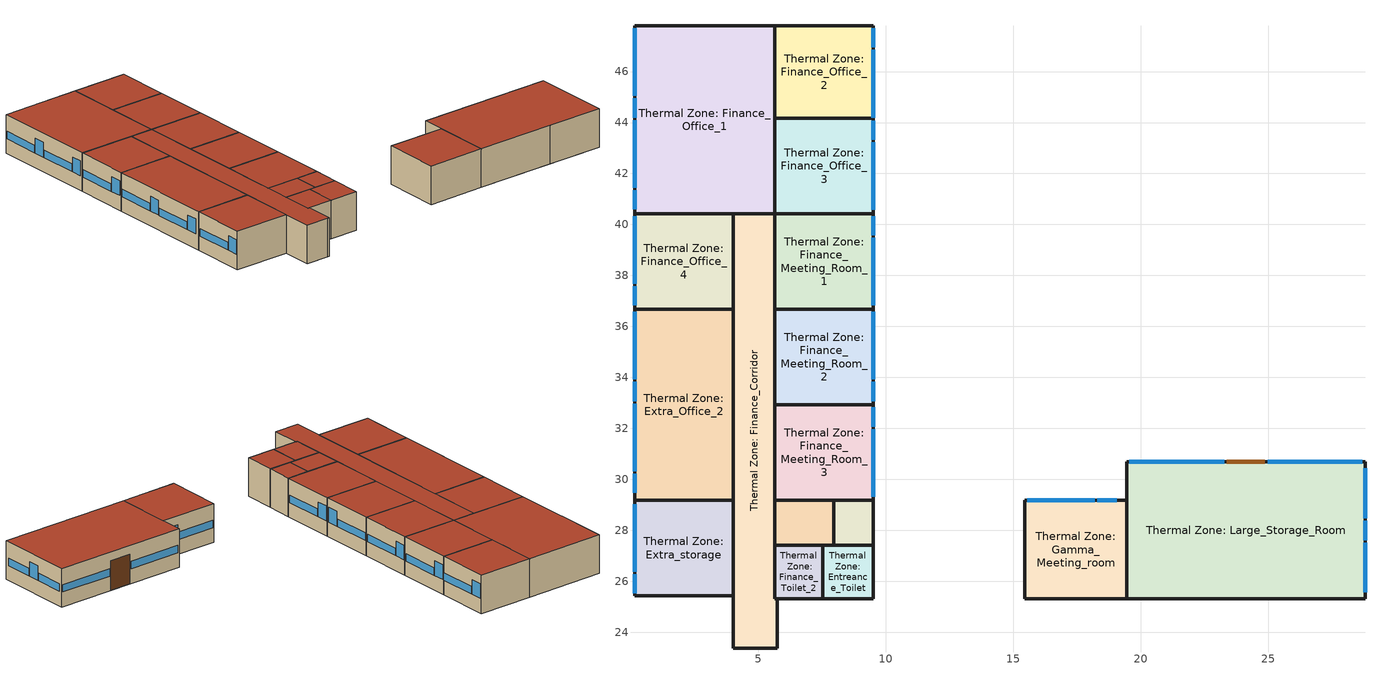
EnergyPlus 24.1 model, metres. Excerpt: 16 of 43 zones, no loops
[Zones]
Thermal Zone: Entreance_Toilet
 floor ground (FloorSeparation_adiabatic): 9.51,27.42 9.51,25.31 7.52,25.31 7.52,27.42 z0
 wall outside (Exterior_Walls): 7.52,25.31 9.51,25.31 9.51,27.42 7.96,27.42 7.52,27.42 7.52,25.31 z0:2.6
 roof outside (Roof): 9.51,25.31 9.51,27.42 7.52,27.42 7.52,25.31 z2.6
Thermal Zone: Extra_Cleaning_Room
 floor ground (FloorSeparation_adiabatic): 9.51,29.17 9.51,27.42 7.96,27.42 7.96,29.17 z0
 wall outside (Exterior_Walls): 9.51,27.42 9.51,29.17 7.96,29.17 7.96,27.42 9.51,27.42 z0:2.6
 roof outside (Roof): 9.51,27.42 9.51,29.17 7.96,29.17 7.96,27.42 z2.6
Thermal Zone: Extra_Office_2
 floor ground (FloorSeparation_adiabatic): 4.01,36.67 4.01,29.17 0.14,29.17 0.14,36.67 z0
 wall outside (Exterior_Walls): 4.01,29.17 4.01,36.67 0.14,36.67 0.14,29.17 4.01,29.17 z0:2.6
 window (ReMoni Windows - Standard Dbl Clr Low Iron 3mm/6mm Air): 0.14,36.57 0.14,33.92 / 0.14,32.97 0.14,30.32 z1:1.5; 0.14,33.82 0.14,33.07 / 0.14,30.22 0.14,29.47 z1:2
 roof outside (Roof): 4.01,29.17 4.01,36.67 0.14,36.67 0.14,29.17 z2.6
Thermal Zone: Extra_storage
 floor ground (FloorSeparation_adiabatic): 4.01,29.17 4.01,25.42 0.14,25.42 0.14,29.17 z0
 wall outside (Exterior_Walls): 4.01,25.42 4.01,29.17 0.14,29.17 0.14,25.42 4.01,25.42 z0:2.6
 window (ReMoni Windows - Standard Dbl Clr Low Iron 3mm/6mm Air): 0.14,26.27 0.14,25.52 z1:2; 0.14,29.02 0.14,26.37 z1:1.5
 roof outside (Roof): 4.01,25.42 4.01,29.17 0.14,29.17 0.14,25.42 z2.6
Thermal Zone: Finance_Corridor
 floor ground (FloorSeparation_adiabatic): 5.64,40.42 5.64,25.31 5.74,25.31 5.74,23.37 4.01,23.37 4.01,40.42 z0
 wall outside (Exterior_Walls): 5.74,25.31 5.64,25.31 5.64,27.42 5.64,29.17 5.64,32.92 5.64,36.67 5.64,40.42 4.01,40.42 4.01,36.67 4.01,29.17 4.01,25.42 4.01,23.37 5.64,23.37 5.74,23.37 5.74,25.31 z0:2.6
 roof outside (Roof): 5.74,23.37 5.74,25.31 5.64,25.31 5.64,40.42 4.01,40.42 4.01,23.37 z2.6
Thermal Zone: Finance_Meeting_Room_1
 floor ground (FloorSeparation_adiabatic): 9.51,40.42 9.51,36.67 5.64,36.67 5.64,40.42 z0
 wall outside (Exterior_Walls): 5.64,40.42 5.64,36.67 9.51,36.67 9.51,40.42 5.64,40.42 z0:2.6
 window (ReMoni Windows - Standard Dbl Clr Low Iron 3mm/6mm Air): 9.51,39.57 9.51,40.32 z1:2; 9.51,36.82 9.51,39.47 z1:1.5
 roof outside (Roof): 9.51,36.67 9.51,40.42 5.64,40.42 5.64,36.67 z2.6
Thermal Zone: Finance_Meeting_Room_2
 floor ground (FloorSeparation_adiabatic): 9.51,36.67 9.51,32.92 5.64,32.92 5.64,36.67 z0
 wall outside (Exterior_Walls): 5.64,36.67 5.64,32.92 9.51,32.92 9.51,36.67 5.64,36.67 z0:2.6
 window (ReMoni Windows - Standard Dbl Clr Low Iron 3mm/6mm Air): 9.51,33.92 9.51,36.57 z1:1.5; 9.51,33.07 9.51,33.82 z1:2
 roof outside (Roof): 9.51,32.92 9.51,36.67 5.64,36.67 5.64,32.92 z2.6
Thermal Zone: Finance_Meeting_Room_3
 floor ground (FloorSeparation_adiabatic): 9.51,32.92 9.51,29.17 5.64,29.17 5.64,32.92 z0
 wall outside (Exterior_Walls): 5.64,32.92 5.64,29.17 7.96,29.17 9.51,29.17 9.51,32.92 5.64,32.92 z0:2.6
 window (ReMoni Windows - Standard Dbl Clr Low Iron 3mm/6mm Air): 9.51,32.07 9.51,32.82 z1:2; 9.51,29.32 9.51,31.97 z1:1.5
 roof outside (Roof): 9.51,29.17 9.51,32.92 5.64,32.92 5.64,29.17 z2.6
Thermal Zone: Finance_Office_1
 floor ground (FloorSeparation_adiabatic): 5.64,47.8 5.64,40.42 0.14,40.42 0.14,47.8 z0
 wall outside (Exterior_Walls): 5.64,44.17 5.64,47.8 0.14,47.8 0.14,40.42 4.01,40.42 5.64,40.42 5.64,44.17 z0:2.6
 window (ReMoni Windows - Standard Dbl Clr Low Iron 3mm/6mm Air): 0.14,47.7 0.14,45.05 / 0.14,44.1 0.14,41.45 z1:1.5; 0.14,44.95 0.14,44.2 / 0.14,41.35 0.14,40.6 z1:2
 roof outside (Roof): 5.64,40.42 5.64,47.8 0.14,47.8 0.14,40.42 z2.6
Thermal Zone: Finance_Office_2
 floor ground (FloorSeparation_adiabatic): 9.51,47.8 9.51,44.17 5.64,44.17 5.64,47.8 z0
 wall outside (Exterior_Walls): 5.64,44.17 9.51,44.17 9.51,47.8 5.64,47.8 5.64,44.17 z0:2.6
 window (ReMoni Windows - Standard Dbl Clr Low Iron 3mm/6mm Air): 9.51,46.95 9.51,47.7 z1:2; 9.51,44.2 9.51,46.85 z1:1.5
 roof outside (Roof): 9.51,44.17 9.51,47.8 5.64,47.8 5.64,44.17 z2.6
Thermal Zone: Finance_Office_3
 floor ground (FloorSeparation_adiabatic): 9.51,44.17 9.51,40.42 5.64,40.42 5.64,44.17 z0
 wall outside (Exterior_Walls): 9.51,40.42 9.51,44.17 5.64,44.17 5.64,40.42 9.51,40.42 z0:2.6
 window (ReMoni Windows - Standard Dbl Clr Low Iron 3mm/6mm Air): 9.51,43.32 9.51,44.07 z1:2; 9.51,40.57 9.51,43.22 z1:1.5
 roof outside (Roof): 9.51,40.42 9.51,44.17 5.64,44.17 5.64,40.42 z2.6
Thermal Zone: Finance_Office_4
 floor ground (FloorSeparation_adiabatic): 4.01,40.42 4.01,36.67 0.14,36.67 0.14,40.42 z0
 wall outside (Exterior_Walls): 4.01,36.67 4.01,40.42 0.14,40.42 0.14,36.67 4.01,36.67 z0:2.6
 window (ReMoni Windows - Standard Dbl Clr Low Iron 3mm/6mm Air): 0.14,40.32 0.14,37.67 z1:1.5; 0.14,37.57 0.14,36.82 z1:2
 roof outside (Roof): 4.01,36.67 4.01,40.42 0.14,40.42 0.14,36.67 z2.6
Thermal Zone: Finance_Toilet_1
 floor ground (FloorSeparation_adiabatic): 7.96,29.17 7.96,27.42 5.64,27.42 5.64,29.17 z0
 wall outside (Exterior_Walls): 7.96,29.17 5.64,29.17 5.64,27.42 7.52,27.42 7.96,27.42 7.96,29.17 z0:2.6
 roof outside (Roof): 7.96,27.42 7.96,29.17 5.64,29.17 5.64,27.42 z2.6
Thermal Zone: Finance_Toilet_2
 floor ground (FloorSeparation_adiabatic): 7.52,27.42 7.52,25.31 5.64,25.31 5.64,27.42 z0
 wall outside (Exterior_Walls): 7.52,27.42 5.64,27.42 5.64,25.31 5.74,25.31 7.52,25.31 7.52,27.42 z0:2.6
 roof outside (Roof): 7.52,25.31 7.52,27.42 5.64,27.42 5.64,25.31 z2.6
Thermal Zone: Gamma_Meeting_room
 floor ground (FloorSeparation_adiabatic): 19.45,29.17 19.45,25.31 15.45,25.31 15.45,29.17 z0
 wall outside (Exterior_Walls): 19.45,29.17 15.45,29.17 15.45,25.31 19.45,25.31 19.45,29.17 z0:2.6
 window (ReMoni Windows - Standard Dbl Clr Low Iron 3mm/6mm Air): 18.2,29.17 15.55,29.17 z1:1.5; 19.05,29.17 18.3,29.17 z1:2
 roof outside (Roof): 19.45,25.31 19.45,29.17 15.45,29.17 15.45,25.31 z2.6
Thermal Zone: Large_Storage_Room
 floor ground (FloorSeparation_adiabatic): 28.8,30.69 28.8,25.31 19.45,25.31 19.45,30.69 z0
 wall outside (Exterior_Walls): 24.93,25.31 28.8,25.31 28.8,30.69 19.45,30.69 19.45,29.17 19.45,25.31 24.93,25.31 z0:2.6
 window (ReMoni Windows - Standard Dbl Clr Low Iron 3mm/6mm Air): 23.28,30.69 19.55,30.69 / 28.7,30.69 24.98,30.69 / 28.8,25.56 28.8,27.52 / 28.8,28.47 28.8,30.44 z1:1.5; 28.8,27.62 28.8,28.37 z1:2
 door (Standard Nonres 6B Door Swinging): 24.88,30.69 23.38,30.69 z0:2
 roof outside (Roof): 28.8,25.31 28.8,30.69 19.45,30.69 19.45,25.31 z2.6
[Building]
ReMoni Building: North Axis {deg}=358
[Site:Location]
Aarhus.AP: Latitude {deg}=56.3083; Longitude {deg}=10.6256; Time Zone {hr}=1; Elevation {m}=25
[SizingPeriod:DesignDay] Month=1; Day of Month=21; Day Type=WinterDesignDay; Daily Dry-Bulb Temperature Range {deltaC}=0; Dry-Bulb Temperature Range Modifier Type=DefaultMultipliers; Humidity Condition Type=Wetbulb; Barometric Pressure {Pa}=101025; Wind Direction {deg}=270; Rain Indicator=No; Snow Indicator=No; Daylight Saving Time Indicator=No; Solar Model Indicator=ASHRAEClearSky; Sky Clearness=0
Name | Maximum Dry-Bulb Temperature {C} | Wetbulb or DewPoint at Maximum Dry-Bulb {C} | Wind Speed {m/s}
Aarhus.AP Ann Htg 99% Condns DB | -6.7 | -6.7 | 1.4
Aarhus.AP Ann Htg 99.6% Condns DB | -9.1 | -9.1 | 1.4
Aarhus.AP Ann Htg Wind 99% Condns WS=>MCDB | 5.4 | 5.4 | 12.2
Aarhus.AP Ann Htg Wind 99.6% Condns WS=>MCDB | 6 | 6 | 13.7
[Material]
Name | Roughness | Thickness {m} | Conductivity {W/m-K} | Density {kg/m3} | Specific Heat {J/kg-K} | Thermal Absorptance | Solar Absorptance | Visible Absorptance
Brick - Fired Clay - 4 ExteriorWall (15 cm) | MediumRough | 0.15 | 0.175 | 1601.85 | 790 | 0.9 | 0.7 | 0.7
Carpet - 1/2 in. | MediumRough | 0.0127 | 0.06 | 288 | 1380 | 0.9 | 0.7 | 0.7
Floor Concrete (10 cm) | MediumRough | 0.1 | 0.4 | 2243 | 837 | 0.9 | 0.65 | 0.65
Gypsum | Smooth | 0.0127 | 0.16 | 784.9 | 830 | 0.9 | 0.4 | 0.4
METAL Door Medium 18Ga_1; METAL Door Medium 18Ga_2 | Smooth | 0.0013106 | 45.3149 | 7833.03 | 502.08 | 0.8 | 0.5 | 0.5
Roof Insulation [18] | MediumRough | 0.1693 | 0.15 | 265 | 836.8 | 0.9 | 0.7 | 0.7
Roof Tile | VeryRough | 0.0127 | 0.59 | 1920 | 1260 | 0.9 | 0.7 | 0.7
Styrolit (80 mm) | VeryRough | 0.08 | 0.1 | 24 | 1210 | 0.9 | 0.7 | 0.7
Wood Subfloor Floor separation | MediumSmooth | 0.01905 | 0.115 | 800 | 1380 | 0.9 | 0.7 | 0.7
[Material:AirGap]
F04 Wall air space resistance 2: Thermal Resistance {m2-K/W}=0.1
[Material:NoMass]
AIR [5]: Roughness=Smooth; Thermal Resistance {m2-K/W}=0.440339; Thermal Absorptance=0.8; Solar Absorptance=0.5; Visible Absorptance=0.5
[WindowMaterial:Gas]
AIR 6MM: Gas Type=Air; Thickness {m}=0.0063
[WindowMaterial:Glazing]
LOW IRON 3MM ReMoni: Optical Data Type=SpectralAverage; Thickness {m}=0.005; Solar Transmittance at Normal Incidence=0.899; Front Side Solar Reflectance at Normal Incidence=0.079; Back Side Solar Reflectance at Normal Incidence=0.079; Visible Transmittance at Normal Incidence=0.913; Front Side Visible Reflectance at Normal Incidence=0.082; Back Side Visible Reflectance at Normal Incidence=0.082; Infrared Transmittance at Normal Incidence=0; Front Side Infrared Hemispherical Emissivity=0.84; Back Side Infrared Hemispherical Emissivity=0.84; Conductivity {W/m-K}=0.9
[Construction]
Exterior_Walls: Brick - Fired Clay - 4 ExteriorWall (15 cm), F04 Wall air space resistance 2, Brick - Fired Clay - 4 ExteriorWall (15 cm)
FloorSeparation_adiabatic: Gypsum, Floor Concrete (10 cm), Styrolit (80 mm), Styrolit (80 mm), Wood Subfloor Floor separation, Carpet - 1/2 in.
ReMoni Windows - Standard Dbl Clr Low Iron 3mm/6mm Air: LOW IRON 3MM ReMoni, AIR 6MM, LOW IRON 3MM ReMoni
Roof: Roof Tile, Roof Insulation [18], Roof Insulation [18]
Standard Nonres 6B Door Swinging: METAL Door Medium 18Ga_1, AIR [5], METAL Door Medium 18Ga_2
[Zone]
Thermal Zone: Entreance_Toilet; Thermal Zone: Extra_Cleaning_Room; Thermal Zone: Extra_Office_2; Thermal Zone: Extra_storage; Thermal Zone: Finance_Corridor; Thermal Zone: Finance_Meeting_Room_1; Thermal Zone: Finance_Meeting_Room_2; Thermal Zone: Finance_Meeting_Room_3; Thermal Zone: Finance_Office_1; Thermal Zone: Finance_Office_2; Thermal Zone: Finance_Office_3; Thermal Zone: Finance_Office_4; Thermal Zone: Finance_Toilet_1; Thermal Zone: Finance_Toilet_2; Thermal Zone: Gamma_Meeting_room; Thermal Zone: Large_Storage_Room
